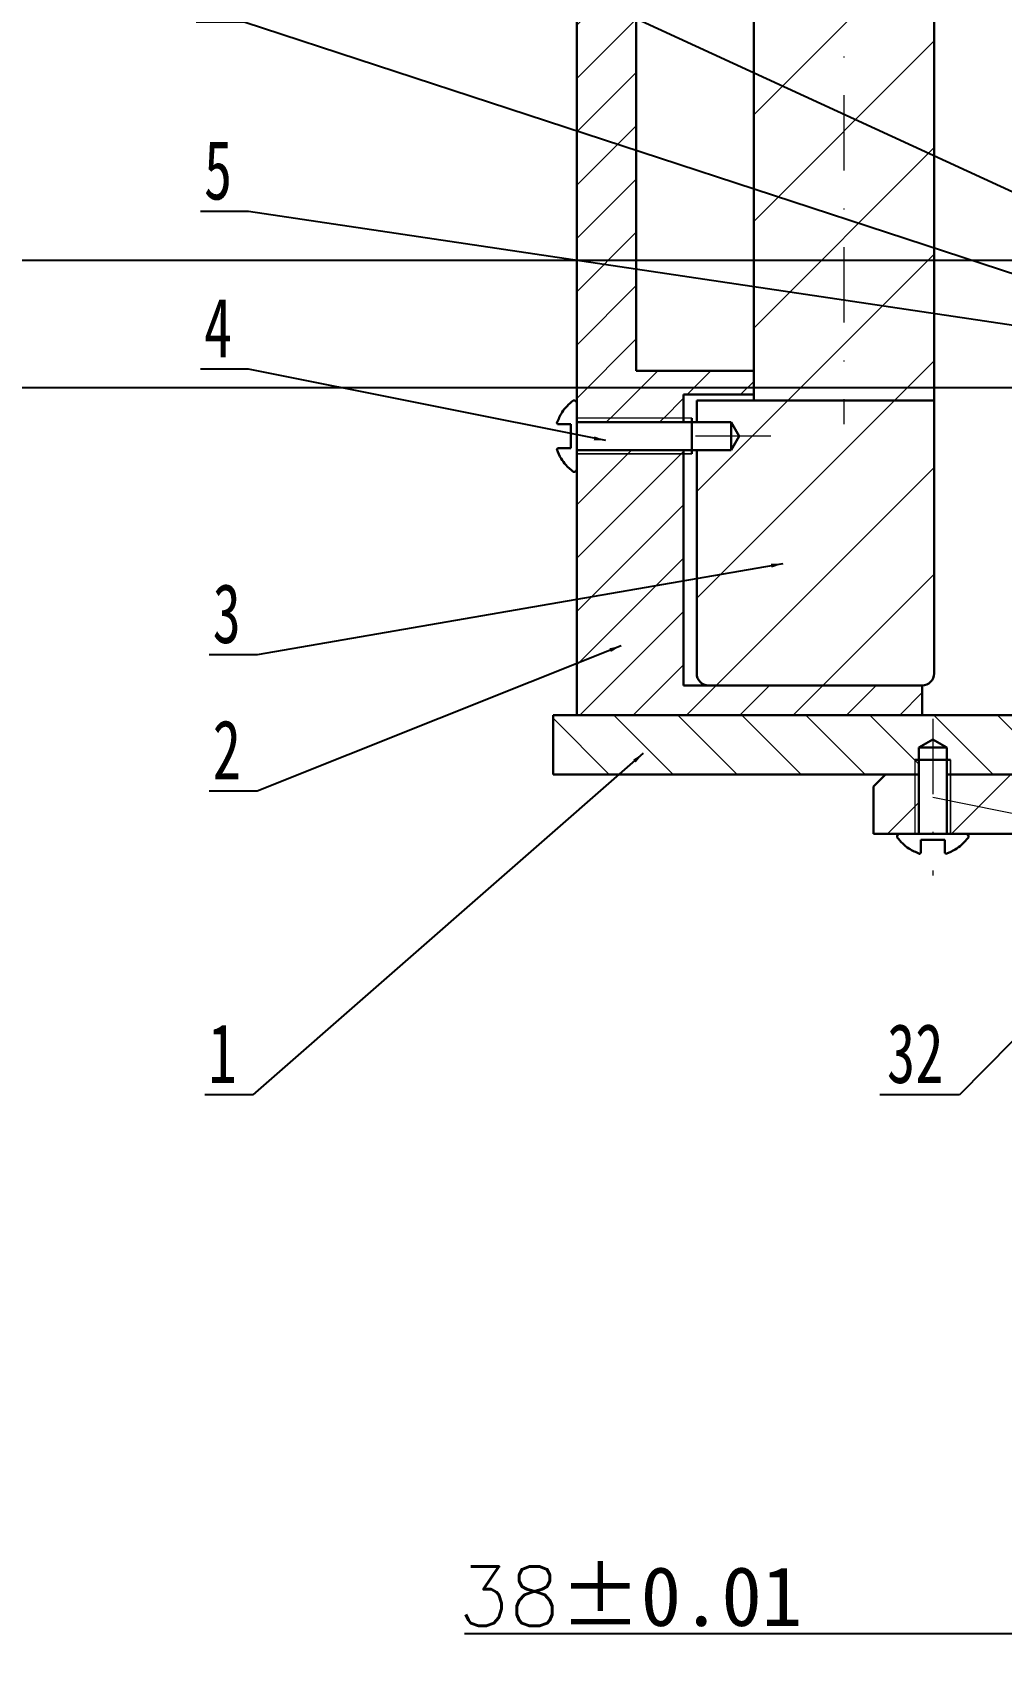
# Model space of a CAD drawing. Header units: millimetres. Extents: x 1441 to 2615, y 44 to 638.
# Drawn here: x 1838.6 to 1920.3, y 263.9 to 400 of the extents above; entities that cross this region are included whole.
import ezdxf
from ezdxf import colors
from ezdxf.entities.mleader import LeaderData, LeaderLine
from ezdxf.math import Vec2, Vec3

# ---------------------------------------------------------------- set-up
doc = ezdxf.new("R2010")
doc.units = ezdxf.units.MM
doc.linetypes.add('DASHDOT2', pattern=[12.7, 6.35, -3.175, 0, -3.175])
for name, color, linetype, lineweight in [('标注层', 3, 'Continuous', 15), ('粗实线', 7, 'Continuous', 30), ('细实线', 130, 'Continuous', 9)]:
    doc.layers.add(name, color=color, linetype=linetype, lineweight=lineweight)
doc.layers.add('点划线', color=1, linetype='DASHDOT2')
doc.styles.add('SLDTEXTSTYLE5', font='TXT', dxfattribs={"width": 0.7})
doc.styles.get("Standard").update_dxf_attribs({"font": 'txt.shx', "height": 5})
doc.dimstyles.new('gb', dxfattribs={"dimtxt": 5, "dimasz": 5, "dimexe": 1.25, "dimexo": 0.625, "dimtad": 1, "dimtxsty": 'Standard', "dimcen": 2.5, "dimclrd": 256, "dimclre": 256, "dimclrt": 256, "dimadec": 0, "dimazin": 0, "dimtfac": 1, "dimtmove": 0, "dimatfit": 3, "dimfxl": 100, "dimfxlon": 1, "dimarcsym": 0})
pattern_1 = [(45, (-65.2364, 0), (-2.245064, 2.245064), [])]
pattern_2 = [(45, (-65.2364, 0), (-2.694077, 2.694077), [])]

# ---------------------------------------------------------------- blocks, each defined once
blk = doc.blocks.new('*D26')
at = {"layer": 'Defpoints', "color": 0, "lineweight": 15, "transparency": 16777216}
for p in [(1936.48, 373.37), (1952.48, 373.37), (1952.48, 370.09)]:
    blk.add_point(p, dxfattribs=at)
at = {"layer": '标注层', "lineweight": -2, "transparency": 16777216}
for p, q in [((1936.48, 372.74), (1936.48, 368.84)), ((1952.48, 372.74), (1952.48, 368.84)), ((1936.48, 370.09), (1801.3, 370.09)), ((1947.48, 370.09), (1941.48, 370.09))]:
    blk.add_line(p, q, dxfattribs=at)
at = {"layer": '标注层', "lineweight": 15, "transparency": 16777216}
for points in [[(1941.48, 370.92), (1941.48, 369.25), (1936.48, 370.09)], [(1947.48, 370.92), (1947.48, 369.25), (1952.48, 370.09)]]:
    blk.add_solid(points, dxfattribs=at)
at = {"layer": '标注层', "lineweight": 15, "transparency": 16777216, "insert": (1811.51, 374.8), "char_height": 5, "attachment_point": 5}
blk.add_mtext('%%C{\\Ftxt|c134;16\\H0.7x;\\SH7^ r6;}', dxfattribs=at)
blk = doc.blocks.new('*D30')
at = {"layer": 'Defpoints', "color": 0, "lineweight": 15, "transparency": 16777216}
for p in [(1926.98, 382.52), (1961.98, 382.52), (1961.98, 380.8)]:
    blk.add_point(p, dxfattribs=at)
at = {"layer": '标注层', "lineweight": -2, "transparency": 16777216}
for p, q in [((1926.98, 381.89), (1926.98, 379.55)), ((1961.98, 381.89), (1961.98, 379.55)), ((1926.98, 380.8), (1800.5, 380.8)), ((1956.98, 380.8), (1931.98, 380.8))]:
    blk.add_line(p, q, dxfattribs=at)
at = {"layer": '标注层', "lineweight": 15, "transparency": 16777216}
for points in [[(1931.98, 381.63), (1931.98, 379.97), (1926.98, 380.8)], [(1956.98, 381.63), (1956.98, 379.97), (1961.98, 380.8)]]:
    blk.add_solid(points, dxfattribs=at)
at = {"layer": '标注层', "lineweight": 15, "transparency": 16777216, "insert": (1812.8, 383.92), "char_height": 5, "attachment_point": 5}
blk.add_mtext('%%C35{\\Ftxt|c134;H7}', dxfattribs=at)
blk = doc.blocks.new('*D41')
at = {"layer": 'Defpoints', "color": 0, "lineweight": 15, "transparency": 16777216}
for p in [(1963.48, 338.02), (1925.48, 337.52), (1963.48, 265.15)]:
    blk.add_point(p, dxfattribs=at)
at = {"layer": '标注层', "lineweight": -2, "transparency": 16777216}
for p, q in [((1925.48, 336.89), (1925.48, 263.9)), ((1963.48, 337.39), (1963.48, 263.9)), ((1925.48, 265.15), (1875.02, 265.15)), ((1958.48, 265.15), (1930.48, 265.15))]:
    blk.add_line(p, q, dxfattribs=at)
at = {"layer": '标注层', "lineweight": 15, "transparency": 16777216}
for points in [[(1930.48, 265.98), (1930.48, 264.31), (1925.48, 265.15)], [(1958.48, 265.98), (1958.48, 264.31), (1963.48, 265.15)]]:
    blk.add_solid(points, dxfattribs=at)
at = {"layer": '标注层', "lineweight": 15, "transparency": 16777216, "insert": (1888.98, 268.27), "char_height": 5, "attachment_point": 5}
blk.add_mtext('38{\\Ftxt|c134;±0.01}', dxfattribs=at)

msp = doc.modelspace()

# ---------------------------------------------------------------- hatches: boundary and pattern name
at = {"layer": '细实线', "lineweight": 15}
h = msp.add_hatch(dxfattribs=at)
h.set_pattern_fill('ANSI31', color=256, scale=1.2)
h.set_pattern_definition(pattern_2)
h.paths.add_polyline_path([(1934.48, 545.016), (1933.48, 546.016), (1930.248, 546.016), (1928.78, 546.016), (1925.48, 546.016), (1924.48, 545.016), (1924.48, 541.016), (1919.571, 541.016), (1919.571, 536.016), (1928.78, 536.016), (1933.48, 536.016), (1934.48, 537.016)])
h.paths.add_polyline_path([(1971.413, 541.016), (1964.48, 541.016), (1964.48, 545.016), (1963.48, 546.016), (1960.18, 546.016), (1958.712, 546.016), (1955.48, 546.016), (1954.48, 545.016), (1954.48, 537.016), (1955.48, 536.016), (1958.712, 536.016), (1971.413, 536.016)])
h.paths.add_polyline_path([(1979.48, 541.016), (1971.413, 541.016), (1971.413, 536.016), (1978.48, 536.016), (1979.48, 537.016)])
h.paths.add_polyline_path([(1919.571, 541.016), (1909.48, 541.016), (1909.48, 537.016), (1910.48, 536.016), (1919.571, 536.016)])
h.paths.add_polyline_path([(1934.481, 336.516), (1933.481, 337.516), (1915.971, 337.516), (1915.971, 332.516), (1917.271, 332.516), (1924.481, 332.516), (1924.481, 328.516), (1925.481, 327.516), (1933.481, 327.516), (1934.481, 328.516)])
h.paths.add_polyline_path([(1912.971, 337.516), (1910.481, 337.516), (1909.481, 336.516), (1909.481, 332.516), (1912.971, 332.516)])
h.paths.add_polyline_path([(1913.294, 337.516), (1912.971, 337.516), (1912.971, 332.516), (1913.294, 332.516)])
h.paths.add_polyline_path([(1915.971, 337.516), (1915.648, 337.516), (1915.648, 334.126), (1915.648, 332.516), (1915.971, 332.516)])
h.paths.add_polyline_path([(1972.981, 337.516), (1955.481, 337.516), (1954.481, 336.516), (1954.481, 328.516), (1955.481, 327.516), (1963.481, 327.516), (1964.481, 328.516), (1964.481, 332.516), (1972.981, 332.516)])
h.paths.add_polyline_path([(1979.481, 336.516), (1978.481, 337.516), (1975.981, 337.516), (1975.981, 332.516), (1977.281, 332.516), (1979.481, 332.516)])
h.paths.add_polyline_path([(1975.981, 337.516), (1975.658, 337.516), (1975.658, 334.126), (1975.658, 332.516), (1975.981, 332.516)])
h.paths.add_polyline_path([(1973.303, 337.516), (1972.981, 337.516), (1972.981, 332.516), (1973.303, 332.516)])
h = msp.add_hatch(dxfattribs=at)
h.set_pattern_fill('ANSI31', color=256)
h.set_pattern_definition(pattern_1)
h.paths.add_polyline_path([(1889.481, 459.516), (1884.481, 459.516), (1884.481, 371.516), (1884.481, 367.507), (1893.481, 367.507), (1893.481, 369.516), (1899.383, 369.516), (1899.383, 371.516), (1889.481, 371.516)])
h = msp.add_hatch(dxfattribs=at)
h.set_pattern_fill('ANSI31', color=256, scale=2)
h.set_pattern_definition([(45, (-65.2364, 0), (-4.490128, 4.490128), [])])
h.paths.add_polyline_path([(1908.942, 417.316), (1906.983, 417.316), (1906.983, 407.516), (1908.942, 407.516), (1908.942, 408.516), (1908.942, 408.516)])
h.paths.add_polyline_path([(1906.983, 417.316), (1905.023, 417.316), (1905.023, 416.016), (1905.723, 416.016), (1905.723, 410.016), (1905.023, 410.016), (1905.023, 407.516), (1906.983, 407.516)])
h.paths.add_polyline_path([(1906.983, 407.516), (1905.023, 407.516), (1901.698, 407.516), (1901.497, 407.316), (1901.497, 405.016), (1906.983, 405.016)])
h.paths.add_polyline_path([(1912.468, 407.316), (1912.268, 407.516), (1908.942, 407.516), (1906.983, 407.516), (1906.983, 405.016), (1912.468, 405.016)])
h.paths.add_polyline_path([(1906.983, 405.016), (1901.497, 405.016), (1899.383, 405.016), (1899.383, 369.016), (1906.983, 369.016)])
h.paths.add_polyline_path([(1914.583, 405.016), (1912.468, 405.016), (1906.983, 405.016), (1906.983, 369.016), (1914.583, 369.016)])
h.paths.add_polyline_path([(1914.583, 369.016), (1899.383, 369.016), (1898.413, 369.016), (1896.153, 369.016), (1894.583, 369.016), (1894.583, 367.351), (1894.583, 367.189), (1895.236, 367.189), (1897.481, 367.189), (1898.16, 366.011), (1897.481, 364.834), (1894.583, 364.834), (1894.583, 346.016, 0.4142233), (1895.583, 345.016), (1913.481, 345.016), (1913.583, 345.016, 0.4142136), (1914.583, 346.016)])
h = msp.add_hatch(dxfattribs=at)
h.set_pattern_fill('ANSI31', color=256)
h.set_pattern_definition(pattern_1)
h.paths.add_polyline_path([(1893.481, 367.511), (1884.481, 367.511), (1884.481, 367.189), (1893.481, 367.189)])
h.paths.add_polyline_path([(1893.481, 364.511), (1884.481, 364.511), (1884.481, 363.211), (1884.481, 342.516), (1913.481, 342.516), (1913.583, 342.516), (1913.583, 345.016), (1895.583, 345.016), (1893.481, 345.016)])
h.paths.add_polyline_path([(1893.481, 364.672), (1893.481, 364.834), (1886.091, 364.834), (1884.481, 364.834), (1884.481, 364.511), (1893.481, 364.511)])
h = msp.add_hatch(dxfattribs=at)
h.set_pattern_fill('ANSI31', color=256, scale=1.2, angle=90)
h.set_pattern_definition([(135, (-65.2364, 0), (-2.694077, -2.694077), [])])
h.paths.add_polyline_path([(2006.481, 342.516), (2003.481, 342.516), (2003.481, 337.516), (2006.481, 337.516)])
h.paths.add_polyline_path([(2000.481, 342.516), (1999.481, 342.516), (1975.731, 342.516), (1975.681, 342.516), (1973.281, 342.516), (1973.231, 342.516), (1965.481, 342.516), (1965.481, 338.016), (1965.481, 337.516), (1972.981, 337.516), (1972.981, 338.762), (1973.303, 338.762), (1973.303, 339.784), (1974.481, 340.464), (1975.658, 339.784), (1975.658, 338.762), (1975.981, 338.762), (1975.981, 337.516), (2000.481, 337.516)])
h.paths.add_polyline_path([(1961.481, 342.516), (1947.481, 342.516), (1947.481, 337.516), (1948.281, 337.516), (1961.481, 337.516)])
h.paths.add_polyline_path([(1941.481, 342.516), (1927.481, 342.516), (1927.481, 338.016), (1927.481, 337.516), (1941.481, 337.516)])
h.paths.add_polyline_path([(1923.481, 342.516), (1915.731, 342.516), (1915.681, 342.516), (1913.281, 342.516), (1884.481, 342.516), (1882.481, 342.516), (1882.481, 337.516), (1912.971, 337.516), (1912.971, 338.762), (1913.294, 338.762), (1913.294, 339.784), (1914.471, 340.464), (1915.648, 339.784), (1915.648, 338.762), (1915.971, 338.762), (1915.971, 337.516), (1923.481, 337.516)])
h.paths.add_polyline_path([(1913.294, 338.762), (1912.971, 338.762), (1912.971, 337.516), (1913.294, 337.516)], flags=17)
h.paths.add_polyline_path([(1915.971, 338.762), (1915.648, 338.762), (1915.648, 337.516), (1915.971, 337.516)], flags=17)
h.paths.add_polyline_path([(1973.303, 338.762), (1972.981, 338.762), (1972.981, 337.516), (1973.303, 337.516)], flags=17)
h.paths.add_polyline_path([(1975.981, 338.762), (1975.658, 338.762), (1975.658, 337.516), (1975.981, 337.516)], flags=17)
h.paths.add_polyline_path([(2003.481, 342.516), (2003.158, 342.516), (2003.158, 339.126), (2003.158, 337.516), (2003.481, 337.516)])
h.paths.add_polyline_path([(2000.803, 342.516), (2000.481, 342.516), (2000.481, 337.516), (2000.731, 337.516), (2000.803, 337.516)])
h = msp.add_hatch(dxfattribs=at)
h.set_pattern_fill('ANSI31', color=256, scale=1.2)
h.set_pattern_definition(pattern_2)
h.paths.add_polyline_path([(1915.971, 337.516), (1915.648, 337.516), (1915.648, 334.126), (1915.648, 332.516), (1915.971, 332.516)])
h = msp.add_hatch(dxfattribs=at)
h.set_pattern_fill('ANSI31', color=256, scale=1.2)
h.set_pattern_definition(pattern_2)
h.paths.add_polyline_path([(1915.971, 337.516), (1915.648, 337.516), (1915.648, 334.126), (1915.648, 332.516), (1915.971, 332.516)])
h = msp.add_hatch(dxfattribs=at)
h.set_pattern_fill('ANSI31', color=256, scale=1.2)
h.set_pattern_definition(pattern_2)
h.paths.add_polyline_path([(1915.971, 337.516), (1915.971, 332.516), (1917.271, 332.516), (1924.481, 332.516), (1924.481, 328.516), (1925.481, 327.516), (1933.481, 327.516), (1934.481, 328.516), (1934.481, 336.516), (1933.481, 337.516)])

# ---------------------------------------------------------------- linework, layer by layer
at = {"color": 7, "linetype": 'Continuous', "lineweight": 30}
for p, q in [((1884.481, 459.516), (1884.481, 371.516)), ((1899.383, 405.016), (1899.383, 369.016)), ((1914.583, 346.016), (1914.583, 405.016)), ((1884.481, 342.516), (1884.481, 371.516)), ((1889.481, 371.516), (1899.383, 371.516)), ((1884.181, 369.011), (1884.281, 369.011)), ((1894.583, 369.016), (1894.583, 367.351)), ((1896.153, 369.016), (1894.583, 369.016)), ((1899.383, 369.016), (1898.413, 369.016)), ((1883.981, 367.028), (1882.854, 367.028)), ((1883.981, 367.028), (1883.981, 364.995)), ((1894.583, 367.351), (1894.583, 367.189)), ((1882.854, 364.995), (1883.981, 364.995)), ((1894.583, 364.834), (1894.583, 346.016)), ((1893.481, 345.016), (1893.481, 364.672)), ((1884.281, 363.011), (1884.181, 363.011)), ((1913.481, 345.016), (1893.481, 345.016)), ((1913.583, 345.016), (1895.583, 345.016)), ((1882.481, 337.516), (1882.481, 342.516)), ((1882.481, 342.516), (1913.231, 342.516)), ((1913.481, 342.516), (1884.481, 342.516)), ((1913.281, 342.516), (1915.681, 342.516)), ((1915.731, 342.516), (1915.681, 342.516)), ((1915.731, 342.516), (1923.481, 342.516)), ((1882.481, 337.516), (1913.294, 337.516)), ((1909.481, 336.516), (1910.481, 337.516)), ((1909.481, 336.516), (1909.481, 332.516)), ((1910.481, 337.516), (1912.971, 337.516)), ((1915.648, 337.516), (1915.971, 337.516)), ((1915.971, 337.516), (1933.481, 337.516)), ((1915.971, 337.516), (1943.231, 337.516)), ((1909.481, 332.516), (1913.231, 332.516)), ((1911.471, 332.216), (1911.471, 332.316)), ((1911.681, 332.516), (1913.133, 332.516)), ((1915.731, 332.516), (1924.481, 332.516)), ((1915.809, 332.516), (1917.281, 332.516)), ((1917.471, 332.316), (1917.471, 332.216)), ((1913.454, 332.016), (1915.488, 332.016)), ((1913.454, 332.016), (1913.454, 330.889)), ((1915.488, 330.889), (1915.488, 332.016))]:
    msp.add_line(p, q, dxfattribs=at)
for centre, radius, start, end in [((1884.281, 368.811), 0.2, 0, 90), ((1884.281, 363.211), 0.2, 270, 0), ((1895.583, 346.016), 1, 180, 270), ((1913.583, 346.016), 1, 270, 0), ((1911.671, 332.316), 0.2, 90, 180), ((1917.271, 332.316), 0.2, 0, 90)]:
    msp.add_arc(centre, radius, start, end, dxfattribs=at)
for points, knots in [([(1884.181, 369.011), (1884.003, 368.861), (1883.657, 368.568), (1883.152, 367.952), (1882.935, 367.436), (1882.803, 367.124)], [0, 0, 0, 0, 0.2947372, 0.5739364, 1, 1, 1, 1]), ([(1882.854, 367.028), (1882.846, 367.044), (1882.833, 367.068), (1882.816, 367.1), (1882.808, 367.116), (1882.803, 367.124)], [0, 0, 0, 0, 0.49994857, 0.75497358, 1, 1, 1, 1]), ([(1882.803, 364.899), (1882.808, 364.907), (1882.816, 364.923), (1882.833, 364.955), (1882.846, 364.979), (1882.854, 364.995)], [0, 0, 0, 0, 0.2450264, 0.5000514, 1, 1, 1, 1]), ([(1882.803, 364.899), (1882.913, 364.631), (1883.105, 364.158), (1883.587, 363.522), (1883.968, 363.195), (1884.181, 363.011)], [0, 0, 0, 0, 0.3651266, 0.6442999, 1, 1, 1, 1]), ([(1912.932, 337.516), (1912.931, 337.516), (1912.915, 337.516), (1912.935, 337.516), (1912.971, 337.516)], [0, 0, 0, 0, 0.0173712, 0.50715024, 0.50715024, 0.50715024, 0.50715024]), ([(1911.471, 332.216), (1911.622, 332.038), (1911.915, 331.693), (1912.531, 331.187), (1913.047, 330.97), (1913.359, 330.839)], [0, 0, 0, 0, 0.2947372, 0.5739364, 1, 1, 1, 1]), ([(1915.583, 330.839), (1915.851, 330.948), (1916.324, 331.141), (1916.96, 331.622), (1917.288, 332.003), (1917.471, 332.216)], [0, 0, 0, 0, 0.3651266, 0.6442999, 1, 1, 1, 1]), ([(1913.454, 330.889), (1913.438, 330.881), (1913.414, 330.868), (1913.382, 330.851), (1913.366, 330.843), (1913.359, 330.839)], [0, 0, 0, 0, 0.49994857, 0.75497358, 1, 1, 1, 1]), ([(1915.583, 330.839), (1915.576, 330.843), (1915.56, 330.851), (1915.528, 330.868), (1915.504, 330.881), (1915.488, 330.889)], [0, 0, 0, 0, 0.2450264, 0.5000514, 1, 1, 1, 1])]:
    msp.add_open_spline(points, degree=3, knots=knots, dxfattribs=at)
at = {"layer": '标注层', "lineweight": 15}
msp.add_line((1914.471, 335.616), (2037.278, 310.533), dxfattribs=at)
at = {"layer": '点划线', "linetype": 'DASHDOT2', "lineweight": 15}
msp.add_line((1906.983, 420.316), (1906.983, 367.016), dxfattribs=at)
at = {"layer": '点划线', "lineweight": 15}
for p, q in [((1900.821, 366.011), (1893.481, 366.011)), ((1914.471, 342.216), (1914.471, 329.016))]:
    msp.add_line(p, q, dxfattribs=at)
at = {"layer": '粗实线', "lineweight": 30}
for p, q in [((1889.481, 459.516), (1889.481, 371.516)), ((1899.383, 369.016), (1914.583, 369.016)), ((1884.481, 368.811), (1884.481, 363.211)), ((1884.481, 368.811), (1884.481, 363.211)), ((1884.481, 367.189), (1895.236, 367.189)), ((1894.181, 364.511), (1894.181, 367.511)), ((1897.481, 367.189), (1894.181, 367.189)), ((1897.481, 366.011), (1897.481, 367.189)), ((1897.481, 367.189), (1898.16, 366.011)), ((1886.091, 364.834), (1884.481, 364.834)), ((1886.091, 364.834), (1895.236, 364.834)), ((1894.481, 364.834), (1894.181, 364.834)), ((1894.481, 364.834), (1897.481, 364.834)), ((1897.481, 366.011), (1897.481, 364.834)), ((1897.481, 364.834), (1898.16, 366.011)), ((1913.294, 339.784), (1914.471, 340.464)), ((1915.648, 339.784), (1914.471, 340.464)), ((1913.294, 332.516), (1913.294, 339.784)), ((1913.294, 339.784), (1915.648, 339.784)), ((1915.648, 334.126), (1915.648, 339.784)), ((1912.971, 338.762), (1915.971, 338.762)), ((1915.648, 334.126), (1915.648, 332.516)), ((1911.671, 332.516), (1917.271, 332.516)), ((1913.133, 332.516), (1915.809, 332.516))]:
    msp.add_line(p, q, dxfattribs=at)
at = {"layer": '粗实线', "linetype": 'DASHDOT2', "lineweight": 30}
for p, q in [((1899.383, 369.516), (1893.481, 369.516)), ((1893.481, 367.189), (1893.481, 369.516)), ((1896.153, 369.016), (1898.413, 369.016)), ((1893.481, 364.672), (1893.481, 364.834))]:
    msp.add_line(p, q, dxfattribs=at)
at = {"layer": '粗实线', "lineweight": 15}
for p, q in [((1894.181, 367.511), (1884.481, 367.511)), ((1894.181, 364.511), (1884.481, 364.511)), ((1884.559, 364.511), (1894.181, 364.511)), ((1912.971, 338.762), (1912.971, 332.516)), ((1915.971, 332.595), (1915.971, 338.762)), ((1915.971, 338.762), (1915.971, 332.516))]:
    msp.add_line(p, q, dxfattribs=at)
at = {"layer": '粗实线', "linetype": 'DASHDOT2', "lineweight": 30}
msp.add_lwpolyline([(1913.583, 345.016), (1913.583, 342.516)], dxfattribs=at)

# ---------------------------------------------------------------- dimensions: what is measured, and where the dimension line sits
at = {"layer": '标注层', "lineweight": 15}
for base, p1, p2, text, picture, middle in [((1961.981, 380.8), (1926.981, 382.516), (1961.981, 382.516), '%%C<>{\\Ftxt|c134;H7}', '*D30', (1812.796, 380.8)), ((1952.481, 370.087), (1936.481, 373.366), (1952.481, 373.366), '%%C{\\Ftxt|c134;16\\H0.7x;\\SH7^ r6;}', '*D26', (1811.511, 370.087)), ((1963.481, 265.146), (1925.481, 337.516), (1963.481, 338.016), '<>{\\Ftxt|c134;±0.01}', '*D41', (1888.981, 265.146))]:
    dim = msp.add_linear_dim(base=base, p1=p1, p2=p2, text=text, dimstyle='gb', dxfattribs=at)
    dim.commit()
    dim.dimension.update_dxf_attribs({"geometry": picture, "text_midpoint": middle, "dimtype": 160})

# ---------------------------------------------------------------- leaders
ml = msp.add_multileader_mtext('Standard', dxfattribs=at)
ml.set_content('{\\Ftxt|c134;7}', color=256, style='SLDTEXTSTYLE5')
ml.set_leader_properties()
ml.build(insert=Vec2(0, 0))
ml.multileader.update_dxf_attribs({"text_left_attachment_type": 6, "text_right_attachment_type": 6, "dogleg_length": 0.36, "arrow_head_size": 0})
ctx = ml.context
ctx.base_point, ctx.char_height, ctx.arrow_head_size, ctx.landing_gap_size, ctx.plane_origin = Vec3(1851.758, 416.371), 5, 0, 1, Vec3(1928.315, 383.293)
ctx.left_attachment, ctx.right_attachment, ctx.text_align_type = 6, 6, 2
notes = []
notes.append((ctx, [(0, (1, 1, 0), (1856.451, 416.371), (-1, 0), 0.36, [(0, [(1928.315, 383.293)], 0, [])])]))
ctx.mtext.insert, ctx.mtext.alignment, ctx.mtext.flow_direction = Vec3(1855.091, 422.371), 3, 5
ml = msp.add_multileader_mtext('Standard', dxfattribs=at)
ml.set_content('{\\Ftxt|c134;6}', color=256, style='SLDTEXTSTYLE5')
ml.set_leader_properties()
ml.build(insert=Vec2(0, 0))
ml.multileader.update_dxf_attribs({"text_left_attachment_type": 6, "text_right_attachment_type": 6, "dogleg_length": 0.36, "arrow_head_size": 0})
ctx = ml.context
ctx.base_point, ctx.char_height, ctx.arrow_head_size, ctx.landing_gap_size, ctx.plane_origin = Vec3(1851.758, 400.883), 5, 0, 1, Vec3(1934.962, 375.16)
ctx.left_attachment, ctx.right_attachment, ctx.text_align_type = 6, 6, 2
notes.append((ctx, [(0, (1, 1, 0), (1856.451, 400.883), (-1, 0), 0.36, [(0, [(1934.962, 375.16)], 0, [])])]))
ctx.mtext.insert, ctx.mtext.alignment, ctx.mtext.flow_direction = Vec3(1855.091, 406.883), 3, 5
ml = msp.add_multileader_mtext('Standard', dxfattribs=at)
ml.set_content('{\\Ftxt|c134;5}', color=256, style='SLDTEXTSTYLE5')
ml.set_leader_properties()
ml.build(insert=Vec2(0, 0))
ml.multileader.update_dxf_attribs({"text_left_attachment_type": 6, "text_right_attachment_type": 6, "dogleg_length": 0.36, "arrow_head_size": 0})
ctx = ml.context
ctx.base_point, ctx.char_height, ctx.arrow_head_size, ctx.landing_gap_size, ctx.plane_origin = Vec3(1852.118, 384.935), 5, 0, 1, Vec3(1924.731, 374.803)
ctx.left_attachment, ctx.right_attachment, ctx.text_align_type = 6, 6, 2
notes.append((ctx, [(0, (1, 1, 0), (1856.811, 384.935), (-1, 0), 0.36, [(0, [(1924.731, 374.803)], 0, [])])]))
ctx.mtext.insert, ctx.mtext.alignment, ctx.mtext.flow_direction = Vec3(1855.451, 390.935), 3, 5
ml = msp.add_multileader_mtext('Standard', dxfattribs=at)
ml.set_content('{\\Ftxt|c134;4}', color=256, style='SLDTEXTSTYLE5')
ml.set_leader_properties()
ml.build(insert=Vec2(0, 0))
ml.multileader.update_dxf_attribs({"text_left_attachment_type": 6, "text_right_attachment_type": 6, "dogleg_length": 0.36, "arrow_head_size": 0})
ctx = ml.context
ctx.base_point, ctx.char_height, ctx.arrow_head_size, ctx.landing_gap_size, ctx.plane_origin = Vec3(1852.118, 371.636), 5, 0, 1, Vec3(1886.927, 365.631)
ctx.left_attachment, ctx.right_attachment, ctx.text_align_type = 6, 6, 2
notes.append((ctx, [(0, (1, 1, 0), (1856.811, 371.636), (-1, 0), 0.36, [(0, [(1886.927, 365.631)], 0, [])])]))
ctx.mtext.insert, ctx.mtext.alignment, ctx.mtext.flow_direction = Vec3(1855.451, 377.636), 3, 5
ml = msp.add_multileader_mtext('Standard', dxfattribs=at)
ml.set_content('{\\Ftxt|c134;3}', color=256, style='SLDTEXTSTYLE5')
ml.set_leader_properties()
ml.build(insert=Vec2(0, 0))
ml.multileader.update_dxf_attribs({"text_left_attachment_type": 6, "text_right_attachment_type": 6, "dogleg_length": 0.36, "arrow_head_size": 0})
ctx = ml.context
ctx.base_point, ctx.char_height, ctx.arrow_head_size, ctx.landing_gap_size, ctx.plane_origin = Vec3(1852.85, 347.585), 5, 0, 1, Vec3(1901.851, 384.375)
ctx.left_attachment, ctx.right_attachment, ctx.text_align_type = 6, 6, 2
notes.append((ctx, [(0, (1, 1, 0), (1857.543, 347.585), (-1, 0), 0.36, [(0, [(1901.851, 355.268)], 0, [])])]))
ctx.mtext.insert, ctx.mtext.alignment, ctx.mtext.flow_direction = Vec3(1856.183, 353.585), 3, 5
ml = msp.add_multileader_mtext('Standard', dxfattribs=at)
ml.set_content('{\\Ftxt|c134;2}', color=256, style='SLDTEXTSTYLE5')
ml.set_leader_properties()
ml.build(insert=Vec2(0, 0))
ml.multileader.update_dxf_attribs({"text_left_attachment_type": 6, "text_right_attachment_type": 6, "dogleg_length": 0.36, "arrow_head_size": 0})
ctx = ml.context
ctx.base_point, ctx.char_height, ctx.arrow_head_size, ctx.landing_gap_size, ctx.plane_origin = Vec3(1852.85, 336.101), 5, 0, 1, Vec3(1888.219, 348.358)
ctx.left_attachment, ctx.right_attachment, ctx.text_align_type = 6, 6, 2
notes.append((ctx, [(0, (1, 1, 0), (1857.543, 336.101), (-1, 0), 0.36, [(0, [(1888.219, 348.358)], 0, [])])]))
ctx.mtext.insert, ctx.mtext.alignment, ctx.mtext.flow_direction = Vec3(1856.183, 342.101), 3, 5
ml = msp.add_multileader_mtext('Standard', dxfattribs=at)
ml.set_content('{\\Ftxt|c134;1}', color=256, style='SLDTEXTSTYLE5')
ml.set_leader_properties()
ml.build(insert=Vec2(0, 0))
ml.multileader.update_dxf_attribs({"text_left_attachment_type": 6, "text_right_attachment_type": 6, "dogleg_length": 0.36, "arrow_head_size": 0})
ctx = ml.context
ctx.base_point, ctx.char_height, ctx.arrow_head_size, ctx.landing_gap_size, ctx.plane_origin = Vec3(1853.656, 310.533), 5, 0, 1, Vec3(1890.081, 339.299)
ctx.left_attachment, ctx.right_attachment, ctx.text_align_type = 6, 6, 2
notes.append((ctx, [(0, (1, 1, 0), (1857.183, 310.533), (-1, 0), 0.36, [(0, [(1890.081, 339.299)], 0, [])])]))
ctx.mtext.insert, ctx.mtext.alignment, ctx.mtext.flow_direction = Vec3(1855.823, 316.533), 3, 5
ml = msp.add_multileader_mtext('Standard', dxfattribs=at)
ml.set_content('{\\Ftxt|c134;32}', color=256, style='SLDTEXTSTYLE5')
ml.set_leader_properties()
ml.build(insert=Vec2(0, 0))
ml.multileader.update_dxf_attribs({"text_left_attachment_type": 6, "text_right_attachment_type": 6, "dogleg_length": 0.36, "arrow_head_size": 0})
ctx = ml.context
ctx.base_point, ctx.char_height, ctx.arrow_head_size, ctx.landing_gap_size, ctx.plane_origin = Vec3(1908.539, 310.533), 5, 0, 1, Vec3(1945.76, 340.016)
ctx.left_attachment, ctx.right_attachment, ctx.text_align_type = 6, 6, 2
notes.append((ctx, [(0, (1, 1, 0), (1916.732, 310.533), (-1, 0), 0.36, [(0, [(1945.76, 340.016)], 0, [])])]))
ctx.mtext.insert, ctx.mtext.alignment, ctx.mtext.flow_direction = Vec3(1915.372, 316.533), 3, 5
for ctx, leaders in notes:
    for number, flags, end, landing, length, lines in leaders:
        leader = LeaderData()
        leader.index, (leader.has_last_leader_line, leader.has_dogleg_vector, leader.attachment_direction) = number, flags
        leader.last_leader_point, leader.dogleg_vector, leader.dogleg_length = Vec3(end), Vec3(landing), length
        for number, points, colour, breaks in lines:
            line = LeaderLine()
            line.index, line.vertices, line.color, line.breaks = number, Vec3.list(points), colors.encode_raw_color(colour), breaks
            leader.lines.append(line)
        ctx.leaders.append(leader)

doc.saveas('drawing.dxf')
